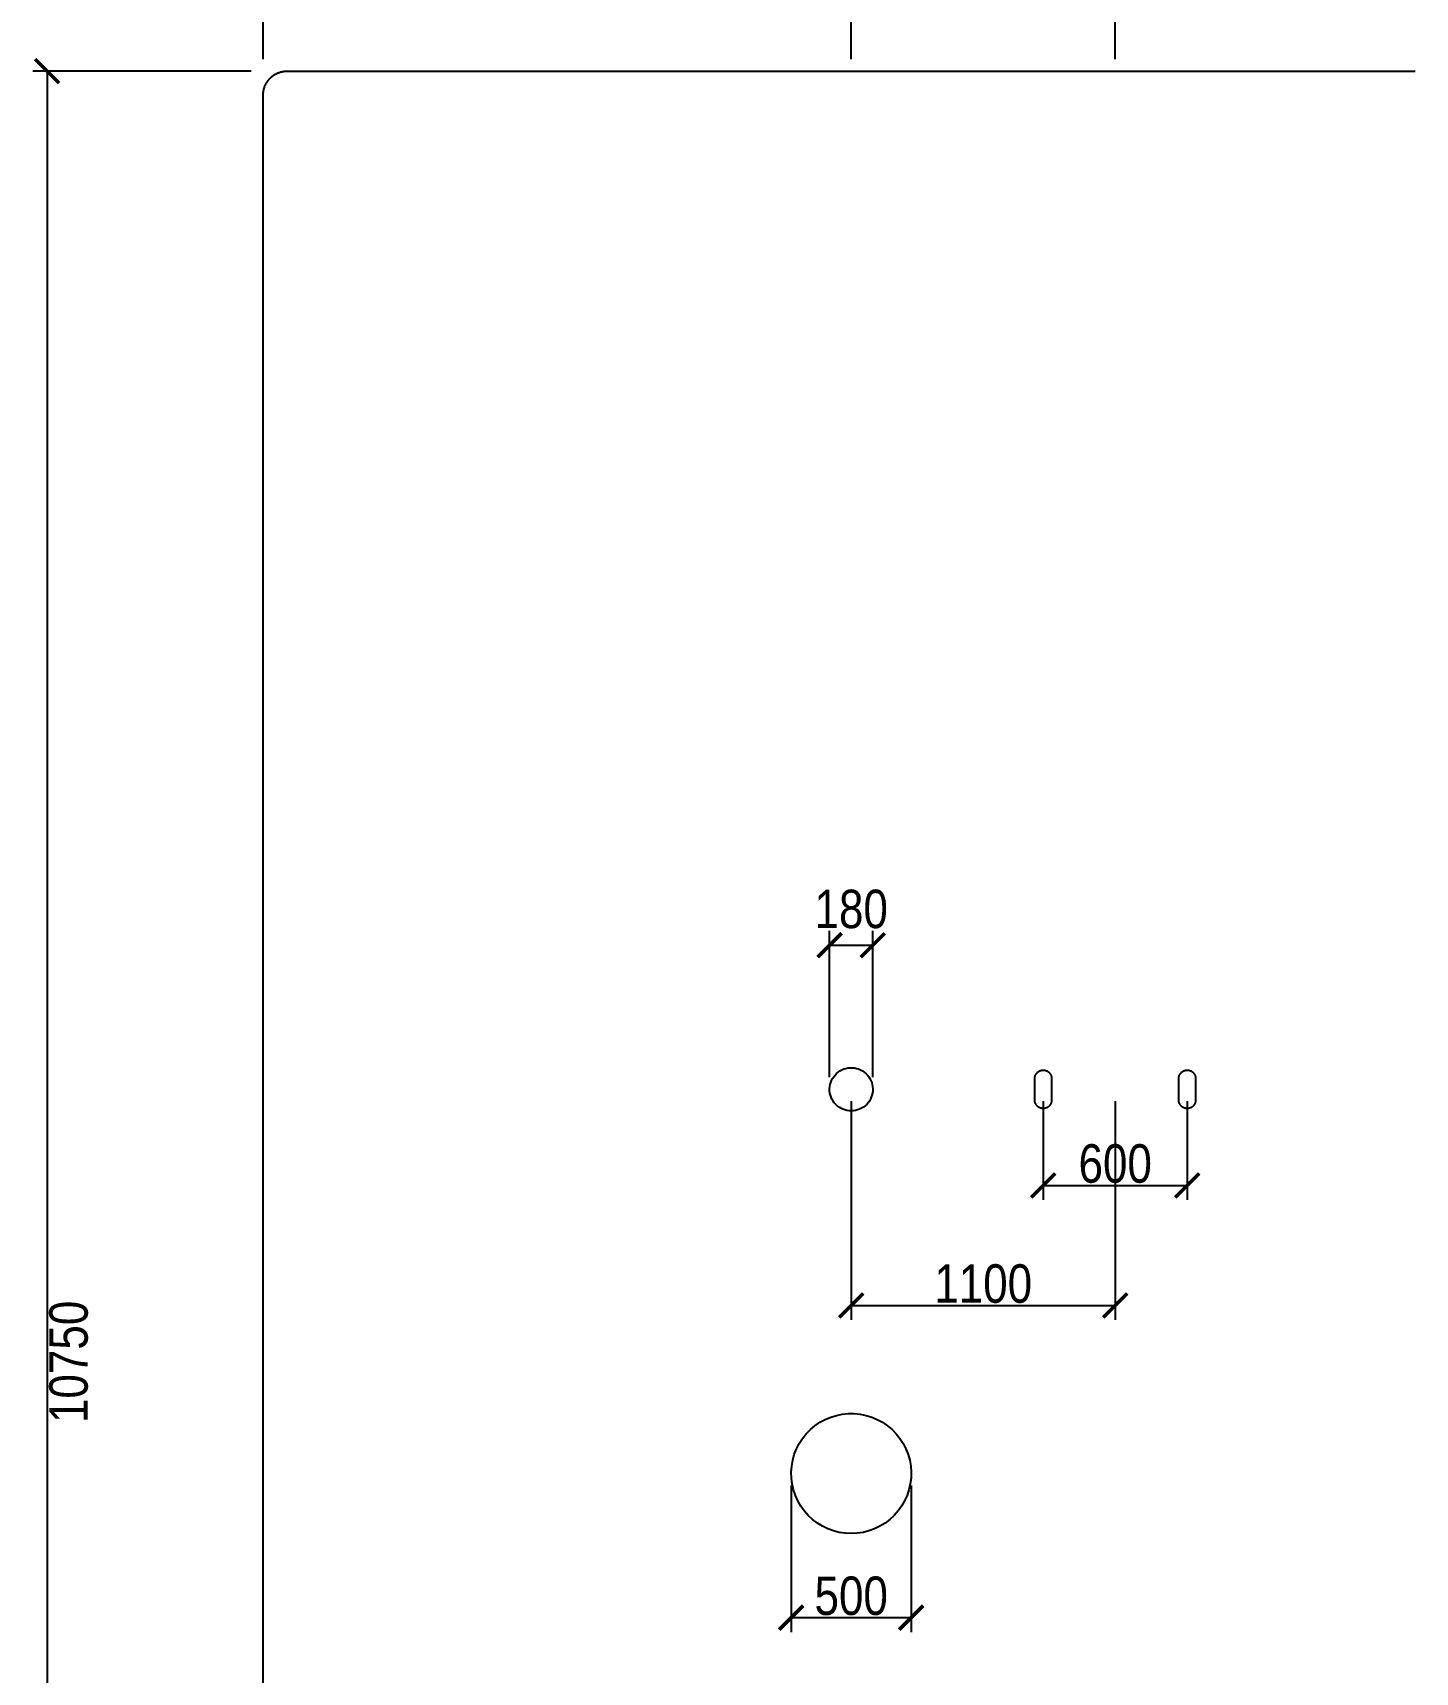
# Model space of a CAD drawing. Header units: millimetres. Extents: x -9 to 120, y -140 to 27.
# Drawn here: x -8.9 to 48.8, y -77.2 to -8.9 of the extents above; entities that cross this region are included whole.
import ezdxf

# ---------------------------------------------------------------- set-up
doc = ezdxf.new("R2010")
doc.units = ezdxf.units.MM
doc.linetypes.add('DASHED', pattern=[1.524, 1.27, -0.254])
for name, color, linetype in [('DIMS', 3, 'CONTINUOUS'), ('HIDDEN', 8, 'DASHED'), ('VISIBLE', 7, 'CONTINUOUS')]:
    doc.layers.add(name, color=color, linetype=linetype)
doc.styles.add('OpenSansCondensed-Light', font='OpenSansCondensed-Light.ttf')
doc.dimstyles.new('EZDXF', dxfattribs={"dimtxt": 0.25, "dimasz": 0.175, "dimexe": 0.375, "dimexo": 0.125, "dimgap": 0.1, "dimtad": 1, "dimlfac": 100, "dimzin": 12, "dimdsep": 46, "dimtxsty": 'OpenSansCondensed-Light', "dimblk": 'ARCHTICK', "dimcen": 2.5, "dimazin": 3, "dimtfac": 0.5, "dimtmove": 2, "dimatfit": 3})

# ---------------------------------------------------------------- blocks, each defined once
blk = doc.blocks.new('_ARCHTICK')
at = {"color": 0, "linetype": 'BYBLOCK', "const_width": 0.15}
blk.add_lwpolyline([(-0.5, -0.5), (0.5, 0.5)], dxfattribs=at)

msp = doc.modelspace()

# ---------------------------------------------------------------- linework, layer by layer
at = {"layer": 'HIDDEN'}
for points in [[(0.75, -11.5), (0.75031, -11.47507), (0.75124, -11.45015), (0.7528, -11.42527), (0.75497, -11.40043), (0.75776, -11.37566), (0.76117, -11.35096), (0.76519, -11.32635), (0.76983, -11.30185), (0.77507, -11.27748), (0.78092, -11.25324), (0.78738, -11.22916), (0.79443, -11.20524), (0.80207, -11.18151), (0.81031, -11.15798), (0.81913, -11.13466), (0.82852, -11.11157), (0.83849, -11.08871), (0.84903, -11.06612), (0.86013, -11.04379), (0.87178, -11.02175), (0.88397, -11), (0.89671, -10.97856), (0.90997, -10.95745), (0.92376, -10.93668), (0.93806, -10.91626), (0.95287, -10.8962), (0.96817, -10.87651), (0.98396, -10.85721), (1.00022, -10.83831), (1.01695, -10.81983), (1.03413, -10.80176), (1.05176, -10.78413), (1.06983, -10.76695), (1.08831, -10.75022), (1.10721, -10.73396), (1.12651, -10.71817), (1.1462, -10.70287), (1.16626, -10.68806), (1.18668, -10.67376), (1.20745, -10.65997), (1.22856, -10.64671), (1.25, -10.63397), (1.27175, -10.62178), (1.29379, -10.61013), (1.31612, -10.59903), (1.33871, -10.58849), (1.36157, -10.57852), (1.38466, -10.56913), (1.40798, -10.56031), (1.43151, -10.55207), (1.45524, -10.54443), (1.47916, -10.53738), (1.50324, -10.53092), (1.52748, -10.52507), (1.55185, -10.51983), (1.57635, -10.51519), (1.60096, -10.51117), (1.62566, -10.50776), (1.65043, -10.50497), (1.67527, -10.5028), (1.70015, -10.50124), (1.72507, -10.50031), (1.75, -10.5)], [(1.75, -10.5), (48.75, -10.5)], [(0.75, -117), (0.75, -11.5)], [(25.25, -53.8), (25.16039, -53.79553), (25.07167, -53.78216), (24.98472, -53.76002), (24.90041, -53.72933), (24.81957, -53.6904), (24.74301, -53.64361), (24.67149, -53.58944), (24.60572, -53.52841), (24.54635, -53.46114), (24.49398, -53.38829), (24.44912, -53.31059), (24.41221, -53.22881), (24.38364, -53.14376), (24.36367, -53.05628), (24.35252, -52.96726), (24.35028, -52.87756), (24.35698, -52.78809), (24.37256, -52.69973), (24.39687, -52.61336), (24.42964, -52.52984), (24.47058, -52.45), (24.51926, -52.37463), (24.5752, -52.30448), (24.63784, -52.24025), (24.70658, -52.18258), (24.78071, -52.13204), (24.8595, -52.08913), (24.94218, -52.05428), (25.02792, -52.02783), (25.11586, -52.01005), (25.20514, -52.00112), (25.29486, -52.00112), (25.38414, -52.01005), (25.47208, -52.02783), (25.55782, -52.05428), (25.6405, -52.08913), (25.71929, -52.13204), (25.79342, -52.18258), (25.86216, -52.24025), (25.9248, -52.30448), (25.98074, -52.37463), (26.02942, -52.45), (26.07036, -52.52984), (26.10313, -52.61336), (26.12744, -52.69973), (26.14302, -52.78809), (26.14972, -52.87756), (26.14748, -52.96726), (26.13633, -53.05628), (26.11636, -53.14376), (26.08779, -53.22881), (26.05088, -53.31059), (26.00602, -53.38829), (25.95365, -53.46114), (25.89428, -53.52841), (25.82851, -53.58944), (25.75699, -53.64361), (25.68043, -53.6904), (25.59959, -53.72933), (25.51528, -53.76002), (25.42833, -53.78216), (25.33961, -53.79553), (25.25, -53.8)], [(32.9, -52.45), (32.90044, -52.43255), (32.90174, -52.41515), (32.90391, -52.39784), (32.90694, -52.38065), (32.91082, -52.36363), (32.91555, -52.34684), (32.92111, -52.33029), (32.92748, -52.31405), (32.93466, -52.29814), (32.94262, -52.28261), (32.95135, -52.2675), (32.96082, -52.25284), (32.971, -52.23867), (32.98188, -52.22502), (32.99343, -52.21194), (33.00562, -52.19945), (33.01841, -52.18758), (33.03178, -52.17636), (33.04569, -52.16582), (33.06011, -52.15599), (33.075, -52.14689), (33.09033, -52.13854), (33.10605, -52.13097), (33.12213, -52.12419), (33.13853, -52.11823), (33.15521, -52.11308), (33.17212, -52.10878), (33.18922, -52.10532), (33.20648, -52.10272), (33.22384, -52.10098), (33.24127, -52.10011), (33.25873, -52.10011), (33.27616, -52.10098), (33.29352, -52.10272), (33.31078, -52.10532), (33.32788, -52.10878), (33.34479, -52.11308), (33.36147, -52.11823), (33.37787, -52.12419), (33.39395, -52.13097), (33.40967, -52.13854), (33.425, -52.14689), (33.43989, -52.15599), (33.45431, -52.16582), (33.46822, -52.17636), (33.48159, -52.18758), (33.49438, -52.19945), (33.50657, -52.21194), (33.51812, -52.22502), (33.529, -52.23867), (33.53918, -52.25284), (33.54865, -52.2675), (33.55738, -52.28261), (33.56534, -52.29814), (33.57252, -52.31405), (33.57889, -52.33029), (33.58445, -52.34684), (33.58918, -52.36363), (33.59306, -52.38065), (33.59609, -52.39784), (33.59826, -52.41515), (33.59956, -52.43255), (33.6, -52.45)], [(32.9, -53.35), (32.9, -52.45)], [(33.6, -52.45), (33.6, -53.35)], [(38.9, -52.45), (38.90044, -52.43255), (38.90174, -52.41515), (38.90391, -52.39784), (38.90694, -52.38065), (38.91082, -52.36363), (38.91555, -52.34684), (38.92111, -52.33029), (38.92748, -52.31405), (38.93466, -52.29814), (38.94262, -52.28261), (38.95135, -52.2675), (38.96082, -52.25284), (38.971, -52.23867), (38.98188, -52.22502), (38.99343, -52.21194), (39.00562, -52.19945), (39.01841, -52.18758), (39.03178, -52.17636), (39.04569, -52.16582), (39.06011, -52.15599), (39.075, -52.14689), (39.09033, -52.13854), (39.10605, -52.13097), (39.12213, -52.12419), (39.13853, -52.11823), (39.15521, -52.11308), (39.17212, -52.10878), (39.18922, -52.10532), (39.20648, -52.10272), (39.22384, -52.10098), (39.24127, -52.10011), (39.25873, -52.10011), (39.27616, -52.10098), (39.29352, -52.10272), (39.31078, -52.10532), (39.32788, -52.10878), (39.34479, -52.11308), (39.36147, -52.11823), (39.37787, -52.12419), (39.39395, -52.13097), (39.40967, -52.13854), (39.425, -52.14689), (39.43989, -52.15599), (39.45431, -52.16582), (39.46822, -52.17636), (39.48159, -52.18758), (39.49438, -52.19945), (39.50657, -52.21194), (39.51812, -52.22502), (39.529, -52.23867), (39.53918, -52.25284), (39.54865, -52.2675), (39.55738, -52.28261), (39.56534, -52.29814), (39.57252, -52.31405), (39.57889, -52.33029), (39.58445, -52.34684), (39.58918, -52.36363), (39.59306, -52.38065), (39.59609, -52.39784), (39.59826, -52.41515), (39.59956, -52.43255), (39.6, -52.45)], [(38.9, -53.35), (38.9, -52.45)], [(39.6, -52.45), (39.6, -53.35)], [(33.6, -53.35), (33.59956, -53.36745), (33.59826, -53.38485), (33.59609, -53.40216), (33.59306, -53.41935), (33.58918, -53.43637), (33.58445, -53.45316), (33.57889, -53.46971), (33.57252, -53.48595), (33.56534, -53.50186), (33.55738, -53.51739), (33.54865, -53.5325), (33.53918, -53.54716), (33.529, -53.56133), (33.51812, -53.57498), (33.50657, -53.58806), (33.49438, -53.60055), (33.48159, -53.61242), (33.46822, -53.62364), (33.45431, -53.63418), (33.43989, -53.64401), (33.425, -53.65311), (33.40967, -53.66146), (33.39395, -53.66903), (33.37787, -53.67581), (33.36147, -53.68177), (33.34479, -53.68692), (33.32788, -53.69122), (33.31078, -53.69468), (33.29352, -53.69728), (33.27616, -53.69902), (33.25873, -53.69989), (33.24127, -53.69989), (33.22384, -53.69902), (33.20648, -53.69728), (33.18922, -53.69468), (33.17212, -53.69122), (33.15521, -53.68692), (33.13853, -53.68177), (33.12213, -53.67581), (33.10605, -53.66903), (33.09033, -53.66146), (33.075, -53.65311), (33.06011, -53.64401), (33.04569, -53.63418), (33.03178, -53.62364), (33.01841, -53.61242), (33.00562, -53.60055), (32.99343, -53.58806), (32.98188, -53.57498), (32.971, -53.56133), (32.96082, -53.54716), (32.95135, -53.5325), (32.94262, -53.51739), (32.93466, -53.50186), (32.92748, -53.48595), (32.92111, -53.46971), (32.91555, -53.45316), (32.91082, -53.43637), (32.90694, -53.41935), (32.90391, -53.40216), (32.90174, -53.38485), (32.90044, -53.36745), (32.9, -53.35)], [(39.6, -53.35), (39.59956, -53.36745), (39.59826, -53.38485), (39.59609, -53.40216), (39.59306, -53.41935), (39.58918, -53.43637), (39.58445, -53.45316), (39.57889, -53.46971), (39.57252, -53.48595), (39.56534, -53.50186), (39.55738, -53.51739), (39.54865, -53.5325), (39.53918, -53.54716), (39.529, -53.56133), (39.51812, -53.57498), (39.50657, -53.58806), (39.49438, -53.60055), (39.48159, -53.61242), (39.46822, -53.62364), (39.45431, -53.63418), (39.43989, -53.64401), (39.425, -53.65311), (39.40967, -53.66146), (39.39395, -53.66903), (39.37787, -53.67581), (39.36147, -53.68177), (39.34479, -53.68692), (39.32788, -53.69122), (39.31078, -53.69468), (39.29352, -53.69728), (39.27616, -53.69902), (39.25873, -53.69989), (39.24127, -53.69989), (39.22384, -53.69902), (39.20648, -53.69728), (39.18922, -53.69468), (39.17212, -53.69122), (39.15521, -53.68692), (39.13853, -53.68177), (39.12213, -53.67581), (39.10605, -53.66903), (39.09033, -53.66146), (39.075, -53.65311), (39.06011, -53.64401), (39.04569, -53.63418), (39.03178, -53.62364), (39.01841, -53.61242), (39.00562, -53.60055), (38.99343, -53.58806), (38.98188, -53.57498), (38.971, -53.56133), (38.96082, -53.54716), (38.95135, -53.5325), (38.94262, -53.51739), (38.93466, -53.50186), (38.92748, -53.48595), (38.92111, -53.46971), (38.91555, -53.45316), (38.91082, -53.43637), (38.90694, -53.41935), (38.90391, -53.40216), (38.90174, -53.38485), (38.90044, -53.36745), (38.9, -53.35)], [(25.25, -71.4), (25.00108, -71.38758), (24.75463, -71.35043), (24.51311, -71.28893), (24.27891, -71.20369), (24.05437, -71.09555), (23.8417, -70.9656), (23.64303, -70.81511), (23.46033, -70.64559), (23.29542, -70.45872), (23.14994, -70.25637), (23.02532, -70.04053), (22.92282, -69.81335), (22.84344, -69.5771), (22.78798, -69.33412), (22.75699, -69.08683), (22.75078, -68.83767), (22.7694, -68.58914), (22.81268, -68.3437), (22.88018, -68.10378), (22.97124, -67.87178), (23.08494, -67.65), (23.22015, -67.44064), (23.37555, -67.24579), (23.54957, -67.06737), (23.74049, -66.90717), (23.94641, -66.76677), (24.16529, -66.64758), (24.39495, -66.55077), (24.63311, -66.47731), (24.87739, -66.42792), (25.12539, -66.40311), (25.37461, -66.40311), (25.62261, -66.42792), (25.86689, -66.47731), (26.10505, -66.55077), (26.33471, -66.64758), (26.55359, -66.76677), (26.75951, -66.90717), (26.95043, -67.06737), (27.12445, -67.24579), (27.27985, -67.44064), (27.41506, -67.65), (27.52876, -67.87178), (27.61982, -68.10378), (27.68732, -68.3437), (27.7306, -68.58914), (27.74922, -68.83767), (27.74301, -69.08683), (27.71202, -69.33412), (27.65656, -69.5771), (27.57718, -69.81335), (27.47468, -70.04053), (27.35006, -70.25637), (27.20458, -70.45872), (27.03967, -70.64559), (26.85697, -70.81511), (26.6583, -70.9656), (26.44563, -71.09555), (26.22109, -71.20369), (25.98689, -71.28893), (25.74537, -71.35043), (25.49892, -71.38758), (25.25, -71.4)]]:
    msp.add_lwpolyline(points, dxfattribs=at)
at = {"layer": 'VISIBLE'}
for points in [[(0.75, -11.5), (0.75031, -11.47507), (0.75124, -11.45015), (0.7528, -11.42527), (0.75497, -11.40043), (0.75776, -11.37566), (0.76117, -11.35096), (0.76519, -11.32635), (0.76983, -11.30185), (0.77507, -11.27748), (0.78092, -11.25324), (0.78738, -11.22916), (0.79443, -11.20524), (0.80207, -11.18151), (0.81031, -11.15798), (0.81913, -11.13466), (0.82852, -11.11157), (0.83849, -11.08871), (0.84903, -11.06612), (0.86013, -11.04379), (0.87178, -11.02175), (0.88397, -11), (0.89671, -10.97856), (0.90997, -10.95745), (0.92376, -10.93668), (0.93806, -10.91626), (0.95287, -10.8962), (0.96817, -10.87651), (0.98396, -10.85721), (1.00022, -10.83831), (1.01695, -10.81983), (1.03413, -10.80176), (1.05176, -10.78413), (1.06983, -10.76695), (1.08831, -10.75022), (1.10721, -10.73396), (1.12651, -10.71817), (1.1462, -10.70287), (1.16626, -10.68806), (1.18668, -10.67376), (1.20745, -10.65997), (1.22856, -10.64671), (1.25, -10.63397), (1.27175, -10.62178), (1.29379, -10.61013), (1.31612, -10.59903), (1.33871, -10.58849), (1.36157, -10.57852), (1.38466, -10.56913), (1.40798, -10.56031), (1.43151, -10.55207), (1.45524, -10.54443), (1.47916, -10.53738), (1.50324, -10.53092), (1.52748, -10.52507), (1.55185, -10.51983), (1.57635, -10.51519), (1.60096, -10.51117), (1.62566, -10.50776), (1.65043, -10.50497), (1.67527, -10.5028), (1.70015, -10.50124), (1.72507, -10.50031), (1.75, -10.5)], [(1.75, -10.5), (48.75, -10.5)], [(0.75, -117), (0.75, -11.5)], [(25.25, -53.8), (25.16039, -53.79553), (25.07167, -53.78216), (24.98472, -53.76002), (24.90041, -53.72933), (24.81957, -53.6904), (24.74301, -53.64361), (24.67149, -53.58944), (24.60572, -53.52841), (24.54635, -53.46114), (24.49398, -53.38829), (24.44912, -53.31059), (24.41221, -53.22881), (24.38364, -53.14376), (24.36367, -53.05628), (24.35252, -52.96726), (24.35028, -52.87756), (24.35698, -52.78809), (24.37256, -52.69973), (24.39687, -52.61336), (24.42964, -52.52984), (24.47058, -52.45), (24.51926, -52.37463), (24.5752, -52.30448), (24.63784, -52.24025), (24.70658, -52.18258), (24.78071, -52.13204), (24.8595, -52.08913), (24.94218, -52.05428), (25.02792, -52.02783), (25.11586, -52.01005), (25.20514, -52.00112), (25.29486, -52.00112), (25.38414, -52.01005), (25.47208, -52.02783), (25.55782, -52.05428), (25.6405, -52.08913), (25.71929, -52.13204), (25.79342, -52.18258), (25.86216, -52.24025), (25.9248, -52.30448), (25.98074, -52.37463), (26.02942, -52.45), (26.07036, -52.52984), (26.10313, -52.61336), (26.12744, -52.69973), (26.14302, -52.78809), (26.14972, -52.87756), (26.14748, -52.96726), (26.13633, -53.05628), (26.11636, -53.14376), (26.08779, -53.22881), (26.05088, -53.31059), (26.00602, -53.38829), (25.95365, -53.46114), (25.89428, -53.52841), (25.82851, -53.58944), (25.75699, -53.64361), (25.68043, -53.6904), (25.59959, -53.72933), (25.51528, -53.76002), (25.42833, -53.78216), (25.33961, -53.79553), (25.25, -53.8)], [(32.9, -52.45), (32.90044, -52.43255), (32.90174, -52.41515), (32.90391, -52.39784), (32.90694, -52.38065), (32.91082, -52.36363), (32.91555, -52.34684), (32.92111, -52.33029), (32.92748, -52.31405), (32.93466, -52.29814), (32.94262, -52.28261), (32.95135, -52.2675), (32.96082, -52.25284), (32.971, -52.23867), (32.98188, -52.22502), (32.99343, -52.21194), (33.00562, -52.19945), (33.01841, -52.18758), (33.03178, -52.17636), (33.04569, -52.16582), (33.06011, -52.15599), (33.075, -52.14689), (33.09033, -52.13854), (33.10605, -52.13097), (33.12213, -52.12419), (33.13853, -52.11823), (33.15521, -52.11308), (33.17212, -52.10878), (33.18922, -52.10532), (33.20648, -52.10272), (33.22384, -52.10098), (33.24127, -52.10011), (33.25873, -52.10011), (33.27616, -52.10098), (33.29352, -52.10272), (33.31078, -52.10532), (33.32788, -52.10878), (33.34479, -52.11308), (33.36147, -52.11823), (33.37787, -52.12419), (33.39395, -52.13097), (33.40967, -52.13854), (33.425, -52.14689), (33.43989, -52.15599), (33.45431, -52.16582), (33.46822, -52.17636), (33.48159, -52.18758), (33.49438, -52.19945), (33.50657, -52.21194), (33.51812, -52.22502), (33.529, -52.23867), (33.53918, -52.25284), (33.54865, -52.2675), (33.55738, -52.28261), (33.56534, -52.29814), (33.57252, -52.31405), (33.57889, -52.33029), (33.58445, -52.34684), (33.58918, -52.36363), (33.59306, -52.38065), (33.59609, -52.39784), (33.59826, -52.41515), (33.59956, -52.43255), (33.6, -52.45)], [(32.9, -53.35), (32.9, -52.45)], [(33.6, -52.45), (33.6, -53.35)], [(38.9, -52.45), (38.90044, -52.43255), (38.90174, -52.41515), (38.90391, -52.39784), (38.90694, -52.38065), (38.91082, -52.36363), (38.91555, -52.34684), (38.92111, -52.33029), (38.92748, -52.31405), (38.93466, -52.29814), (38.94262, -52.28261), (38.95135, -52.2675), (38.96082, -52.25284), (38.971, -52.23867), (38.98188, -52.22502), (38.99343, -52.21194), (39.00562, -52.19945), (39.01841, -52.18758), (39.03178, -52.17636), (39.04569, -52.16582), (39.06011, -52.15599), (39.075, -52.14689), (39.09033, -52.13854), (39.10605, -52.13097), (39.12213, -52.12419), (39.13853, -52.11823), (39.15521, -52.11308), (39.17212, -52.10878), (39.18922, -52.10532), (39.20648, -52.10272), (39.22384, -52.10098), (39.24127, -52.10011), (39.25873, -52.10011), (39.27616, -52.10098), (39.29352, -52.10272), (39.31078, -52.10532), (39.32788, -52.10878), (39.34479, -52.11308), (39.36147, -52.11823), (39.37787, -52.12419), (39.39395, -52.13097), (39.40967, -52.13854), (39.425, -52.14689), (39.43989, -52.15599), (39.45431, -52.16582), (39.46822, -52.17636), (39.48159, -52.18758), (39.49438, -52.19945), (39.50657, -52.21194), (39.51812, -52.22502), (39.529, -52.23867), (39.53918, -52.25284), (39.54865, -52.2675), (39.55738, -52.28261), (39.56534, -52.29814), (39.57252, -52.31405), (39.57889, -52.33029), (39.58445, -52.34684), (39.58918, -52.36363), (39.59306, -52.38065), (39.59609, -52.39784), (39.59826, -52.41515), (39.59956, -52.43255), (39.6, -52.45)], [(38.9, -53.35), (38.9, -52.45)], [(39.6, -52.45), (39.6, -53.35)], [(33.6, -53.35), (33.59956, -53.36745), (33.59826, -53.38485), (33.59609, -53.40216), (33.59306, -53.41935), (33.58918, -53.43637), (33.58445, -53.45316), (33.57889, -53.46971), (33.57252, -53.48595), (33.56534, -53.50186), (33.55738, -53.51739), (33.54865, -53.5325), (33.53918, -53.54716), (33.529, -53.56133), (33.51812, -53.57498), (33.50657, -53.58806), (33.49438, -53.60055), (33.48159, -53.61242), (33.46822, -53.62364), (33.45431, -53.63418), (33.43989, -53.64401), (33.425, -53.65311), (33.40967, -53.66146), (33.39395, -53.66903), (33.37787, -53.67581), (33.36147, -53.68177), (33.34479, -53.68692), (33.32788, -53.69122), (33.31078, -53.69468), (33.29352, -53.69728), (33.27616, -53.69902), (33.25873, -53.69989), (33.24127, -53.69989), (33.22384, -53.69902), (33.20648, -53.69728), (33.18922, -53.69468), (33.17212, -53.69122), (33.15521, -53.68692), (33.13853, -53.68177), (33.12213, -53.67581), (33.10605, -53.66903), (33.09033, -53.66146), (33.075, -53.65311), (33.06011, -53.64401), (33.04569, -53.63418), (33.03178, -53.62364), (33.01841, -53.61242), (33.00562, -53.60055), (32.99343, -53.58806), (32.98188, -53.57498), (32.971, -53.56133), (32.96082, -53.54716), (32.95135, -53.5325), (32.94262, -53.51739), (32.93466, -53.50186), (32.92748, -53.48595), (32.92111, -53.46971), (32.91555, -53.45316), (32.91082, -53.43637), (32.90694, -53.41935), (32.90391, -53.40216), (32.90174, -53.38485), (32.90044, -53.36745), (32.9, -53.35)], [(39.6, -53.35), (39.59956, -53.36745), (39.59826, -53.38485), (39.59609, -53.40216), (39.59306, -53.41935), (39.58918, -53.43637), (39.58445, -53.45316), (39.57889, -53.46971), (39.57252, -53.48595), (39.56534, -53.50186), (39.55738, -53.51739), (39.54865, -53.5325), (39.53918, -53.54716), (39.529, -53.56133), (39.51812, -53.57498), (39.50657, -53.58806), (39.49438, -53.60055), (39.48159, -53.61242), (39.46822, -53.62364), (39.45431, -53.63418), (39.43989, -53.64401), (39.425, -53.65311), (39.40967, -53.66146), (39.39395, -53.66903), (39.37787, -53.67581), (39.36147, -53.68177), (39.34479, -53.68692), (39.32788, -53.69122), (39.31078, -53.69468), (39.29352, -53.69728), (39.27616, -53.69902), (39.25873, -53.69989), (39.24127, -53.69989), (39.22384, -53.69902), (39.20648, -53.69728), (39.18922, -53.69468), (39.17212, -53.69122), (39.15521, -53.68692), (39.13853, -53.68177), (39.12213, -53.67581), (39.10605, -53.66903), (39.09033, -53.66146), (39.075, -53.65311), (39.06011, -53.64401), (39.04569, -53.63418), (39.03178, -53.62364), (39.01841, -53.61242), (39.00562, -53.60055), (38.99343, -53.58806), (38.98188, -53.57498), (38.971, -53.56133), (38.96082, -53.54716), (38.95135, -53.5325), (38.94262, -53.51739), (38.93466, -53.50186), (38.92748, -53.48595), (38.92111, -53.46971), (38.91555, -53.45316), (38.91082, -53.43637), (38.90694, -53.41935), (38.90391, -53.40216), (38.90174, -53.38485), (38.90044, -53.36745), (38.9, -53.35)], [(25.25, -71.4), (25.00108, -71.38758), (24.75463, -71.35043), (24.51311, -71.28893), (24.27891, -71.20369), (24.05437, -71.09555), (23.8417, -70.9656), (23.64303, -70.81511), (23.46033, -70.64559), (23.29542, -70.45872), (23.14994, -70.25637), (23.02532, -70.04053), (22.92282, -69.81335), (22.84344, -69.5771), (22.78798, -69.33412), (22.75699, -69.08683), (22.75078, -68.83767), (22.7694, -68.58914), (22.81268, -68.3437), (22.88018, -68.10378), (22.97124, -67.87178), (23.08494, -67.65), (23.22015, -67.44064), (23.37555, -67.24579), (23.54957, -67.06737), (23.74049, -66.90717), (23.94641, -66.76677), (24.16529, -66.64758), (24.39495, -66.55077), (24.63311, -66.47731), (24.87739, -66.42792), (25.12539, -66.40311), (25.37461, -66.40311), (25.62261, -66.42792), (25.86689, -66.47731), (26.10505, -66.55077), (26.33471, -66.64758), (26.55359, -66.76677), (26.75951, -66.90717), (26.95043, -67.06737), (27.12445, -67.24579), (27.27985, -67.44064), (27.41506, -67.65), (27.52876, -67.87178), (27.61982, -68.10378), (27.68732, -68.3437), (27.7306, -68.58914), (27.74922, -68.83767), (27.74301, -69.08683), (27.71202, -69.33412), (27.65656, -69.5771), (27.57718, -69.81335), (27.47468, -70.04053), (27.35006, -70.25637), (27.20458, -70.45872), (27.03967, -70.64559), (26.85697, -70.81511), (26.6583, -70.9656), (26.44563, -71.09555), (26.22109, -71.20369), (25.98689, -71.28893), (25.74537, -71.35043), (25.49892, -71.38758), (25.25, -71.4)]]:
    msp.add_lwpolyline(points, dxfattribs=at)

# ---------------------------------------------------------------- dimensions: what is measured, and where the dimension line sits
at = {"layer": 'DIMS'}
for base, p1, p2 in [((0.75, 1.5), (0.75, -10.5), (36.25, -10.5)), ((0.75, -4.5), (0.75, -10.5), (25.25, -10.5)), ((24.35, -46.9), (24.35, -52.9), (26.15, -52.9)), ((25.25, -61.9), (25.25, -52.9), (36.25, -52.9)), ((33.25, -56.9), (33.25, -52.9), (39.25, -52.9)), ((22.75, -74.9), (22.75, -68.9), (27.75, -68.9))]:
    msp.add_linear_dim(base=base, p1=p1, p2=p2, dimstyle='EZDXF', override={"dimtxt": 1.6, "dimasz": 1, "dimexe": 0.6, "dimexo": 0.5, "dimdec": 2}, dxfattribs=at).render()
msp.add_linear_dim(base=(-8.25, -10.5), p1=(0.75, -10.5), p2=(0.75, -118), angle=90, dimstyle='EZDXF', override={"dimtxt": 1.6, "dimasz": 1, "dimexe": 0.6, "dimexo": 0.5, "dimdec": 2}, dxfattribs=at).render()

doc.saveas('drawing.dxf')
